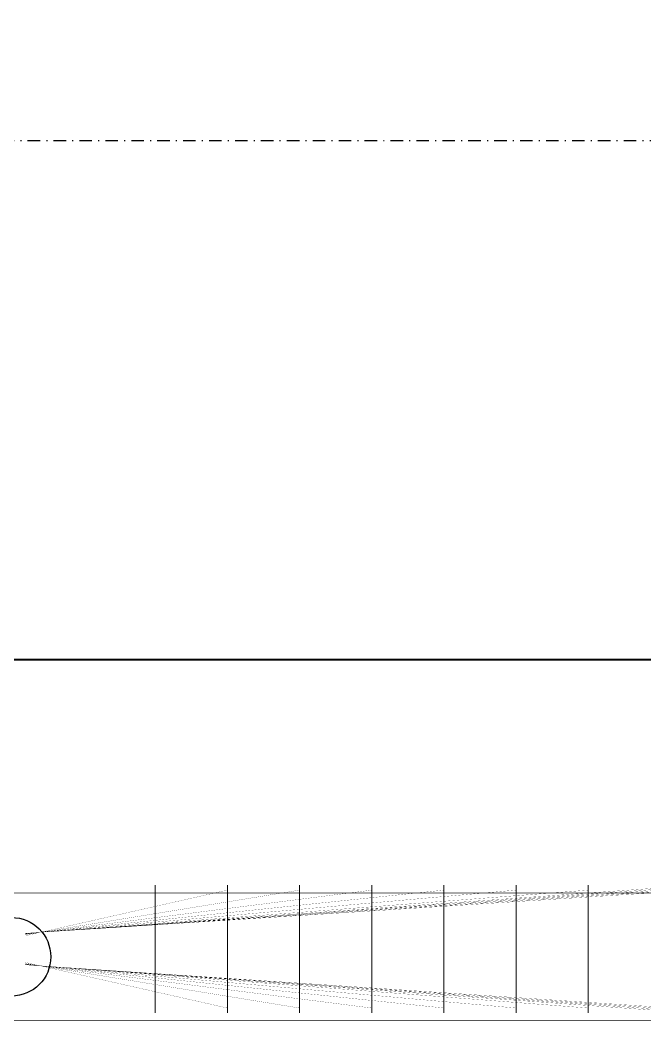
# Model space of a CAD drawing. Header units: metres. Extents: x 1080427 to 1081241, y 976768 to 977288.
# Drawn here: x 1081033.8 to 1081097.4, y 976834.2 to 976936 of the extents above; entities that cross this region are included whole.
import ezdxf

# ---------------------------------------------------------------- set-up
doc = ezdxf.new("R2010")
doc.units = ezdxf.units.M
doc.header["$LTSCALE"] = 25.4
doc.linetypes.add('DASHDOT', pattern=[1, 0.5, -0.25, 0, -0.25])
for name, color, linetype, lineweight in [('BORDEPUENTE', 4, 'Continuous', 15), ('COTA', 1, 'Continuous', 30), ('OTROS', 8, 'Continuous', 5), ('TIRANTE', 170, 'Continuous', 30)]:
    doc.layers.add(name, color=color, linetype=linetype, lineweight=lineweight)
doc.layers.add('EJE PUENTE', color=41, linetype='DASHDOT')
doc.layers.add('PILA', color=3, linetype='Continuous')

msp = doc.modelspace()

# ---------------------------------------------------------------- linework, layer by layer
at = {"layer": 'BORDEPUENTE'}
msp.add_lwpolyline([(1081101.806252, 976847.156036, -0.0000391965), (1081098.865438, 976847.157286), (1080677.656164, 976847.369239), (1080677.64962, 976834.369241), (1081098.858894, 976834.157288, 0.0002654403), (1081118.79147, 976834.157836, 0.0002654403)], format="xyb", dxfattribs=at)
at = {"layer": 'COTA', "const_width": 0.2}
msp.add_lwpolyline([(1080619.797527, 977153.234077), (1081240.811784, 977153.234077), (1081240.811784, 976870.940986), (1080619.797527, 976870.940986)], close=True, dxfattribs=at)
at = {"layer": 'EJE PUENTE', "ltscale": 0.1}
msp.add_lwpolyline([(1080643.813269, 976923.767992), (1081123.813502, 976923.767992)], dxfattribs=at)
at = {"layer": 'OTROS'}
for points in [[(1081047.521731, 976847.973488), (1081047.521731, 976834.973488)], [(1081054.871731, 976847.973488), (1081054.871731, 976834.973488)], [(1081062.221731, 976847.973488), (1081062.221731, 976834.973488)], [(1081069.571731, 976847.973488), (1081069.571731, 976834.973488)], [(1081076.921731, 976847.973488), (1081076.921731, 976834.973488)], [(1081084.271731, 976847.973488), (1081084.271731, 976834.973488)], [(1081091.621731, 976847.973488), (1081091.621731, 976834.973488)]]:
    msp.add_lwpolyline(points, dxfattribs=at)
at = {"layer": 'PILA', "color": 22}
msp.add_circle((1081032.886561, 976840.689874), 4, dxfattribs=at)
at = {"layer": 'TIRANTE', "const_width": 0.017}
for points in [[(1081034.308084, 976843.083236), (1081114.285417, 976848.231797)], [(1081034.308084, 976843.071305), (1081106.286812, 976848.231797)], [(1081034.308084, 976843.081303), (1081112.283777, 976848.228797)], [(1081034.308084, 976843.079284), (1081110.285417, 976848.228797)], [(1081034.308084, 976843.077176), (1081108.285417, 976848.228797)], [(1081034.308084, 976842.834914), (1081054.871731, 976847.473488)], [(1081034.308084, 976842.929131), (1081062.221731, 976847.473488)], [(1081034.308084, 976842.982326), (1081069.571731, 976847.473488)], [(1081034.308084, 976843.016502), (1081076.921731, 976847.473488)], [(1081034.308084, 976843.040311), (1081084.271731, 976847.473488)], [(1081034.308084, 976843.057849), (1081091.621731, 976847.473488)], [(1081034.308084, 976840.114193), (1081054.871731, 976835.473488)], [(1081034.308084, 976840.020016), (1081062.221731, 976835.473488)], [(1081034.308084, 976839.966841), (1081069.571731, 976835.473488)], [(1081034.308084, 976839.932679), (1081076.921731, 976835.473488)], [(1081034.308084, 976839.908878), (1081084.271731, 976835.473488)], [(1081034.308084, 976839.891346), (1081091.621731, 976835.473488)], [(1081034.308084, 976839.877895), (1081108.285417, 976834.675214)], [(1081034.308084, 976839.872026), (1081106.285417, 976834.675214)], [(1081034.308084, 976839.869918), (1081110.285417, 976834.675214)], [(1081034.308084, 976839.867901), (1081112.285417, 976834.675214)]]:
    msp.add_lwpolyline(points, dxfattribs=at)

doc.saveas('drawing.dxf')
